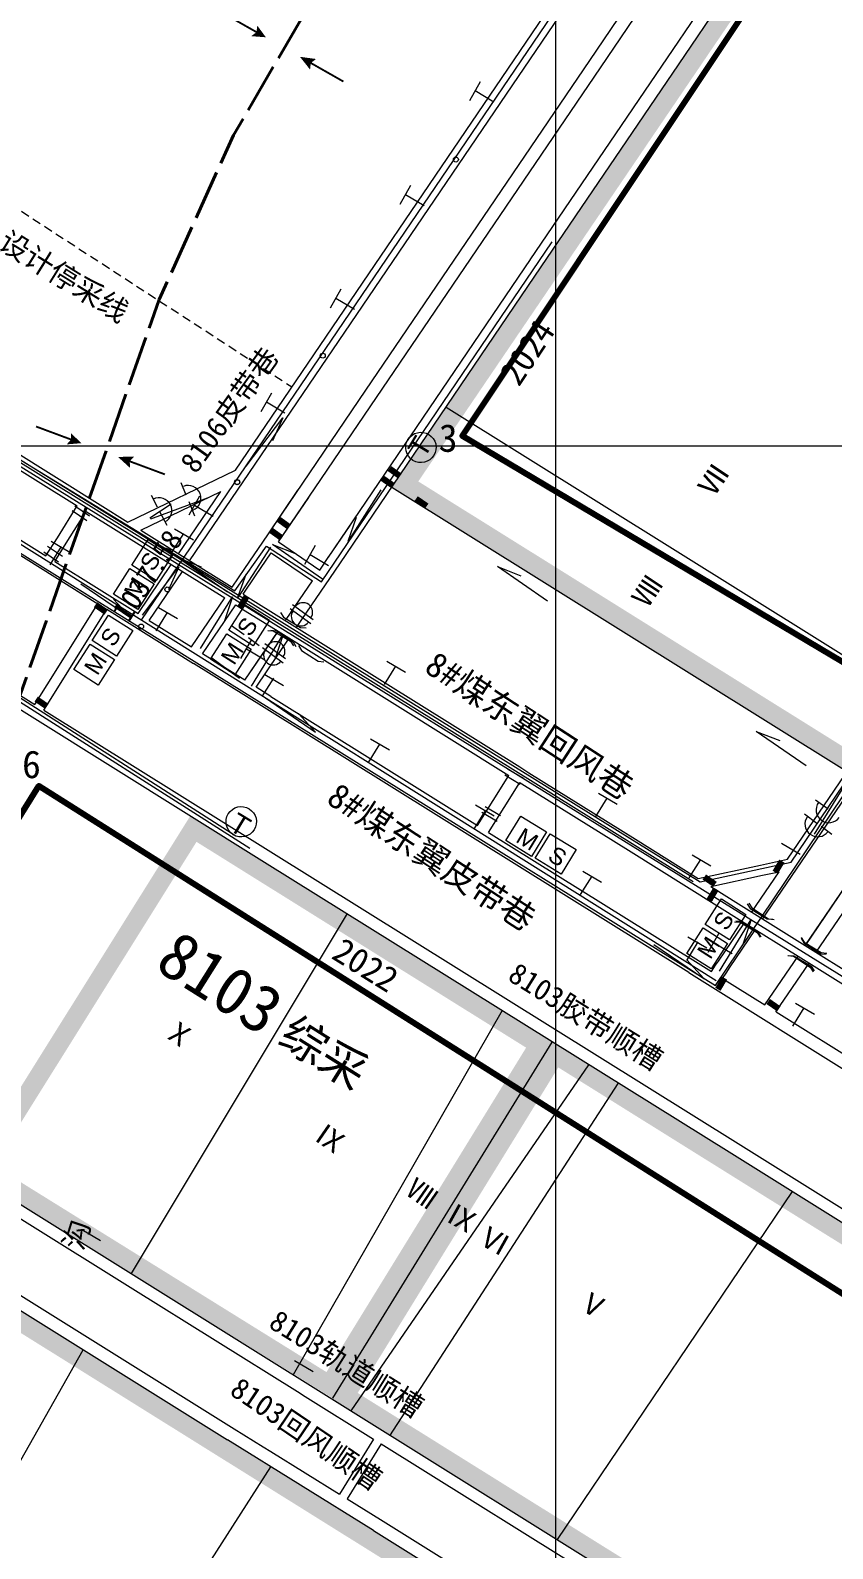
# Model space of a CAD drawing. Header units: inches. Extents: x 19725493 to 19730068, y 4137932 to 4142732.
# Drawn here: x 19728290 to 19728611, y 4140058 to 4140666 of the extents above; entities that cross this region are included whole.
import ezdxf

# ---------------------------------------------------------------- set-up
doc = ezdxf.new("R2010")
doc.units = ezdxf.units.IN
doc.header["$MEASUREMENT"] = 0
doc.linetypes.add('推测向背斜轴', pattern=[0.022, 0.01, -0.002, 0.01])
doc.linetypes.add('虚线', pattern=[0.0045, 0.00175, -0.001, 0.00175])
doc.layers.get('0').update_dxf_attribs({"lineweight": 0})
for name, color, linetype, lineweight in [('2026年下半年衔接计划', 7, 'Continuous', 0), ('主要大巷', 7, 'Continuous', 0), ('工作面回采月份', 7, 'Continuous', 15), ('工作面编号', 7, 'Continuous', 0), ('巷道注记XDD0800CCJ', 7, 'Continuous', 0), ('文字注记', 7, 'Continuous', 0), ('次要巷道', 7, 'Continuous', 0), ('煤巷', 7, 'Continuous', 0), ('煤巷xdd0800ccj', 7, 'Continuous', 0), ('经纬网', 7, 'Continuous', 0), ('通风系统图', 7, 'Continuous', 0), ('采空区边界颜色', 7, 'Continuous', 15), ('防灭火', 7, 'Continuous', 5)]:
    doc.layers.add(name, color=color, linetype=linetype, lineweight=lineweight)
doc.styles.add('仿宋', font='')
doc.styles.add('宋体', font='')
doc.styles.add('黑体', font='')
doc.styles.get('仿宋').set_extended_font_data('仿宋')
doc.styles.get('宋体').set_extended_font_data('宋体')
doc.styles.get('黑体').set_extended_font_data('黑体')

# ---------------------------------------------------------------- blocks, each defined once
blk = doc.blocks.new('lr_block_96', base_point=(19728388.62, 4140410.04))
at = {"layer": '通风系统图', "color": 34, "linetype": 'Continuous', "lineweight": 9, "true_color": 0x994c00}
for p, q in [((19728383.44, 4140420.8), (19728391.74, 4140414.76)), ((19728382.56, 4140419.19), (19728390.87, 4140413.14))]:
    blk.add_line(p, q, dxfattribs=at)
for centre, start, end in [((19728387.71, 4140417.69), 323.95516, 143.95516), ((19728386.84, 4140416.07), 143.95516, 323.95516)]:
    blk.add_arc(centre, 3.85, start, end, dxfattribs=at)
blk = doc.blocks.new('lr_block_97', base_point=(19728399.7, 4140425.67))
at = {"layer": '通风系统图', "color": 34, "linetype": 'Continuous', "lineweight": 9, "true_color": 0x994c00}
for p, q in [((19728393.64, 4140434.81), (19728401.94, 4140428.77)), ((19728394.51, 4140436.43), (19728402.81, 4140430.39))]:
    blk.add_line(p, q, dxfattribs=at)
for centre, start, end in [((19728397.91, 4140431.7), 143.95516, 323.95516), ((19728398.79, 4140433.32), 323.95516, 143.95516)]:
    blk.add_arc(centre, 3.85, start, end, dxfattribs=at)
blk = doc.blocks.new('一般向斜轴')
for points in [[(2.43, 13.52), (0, 12.5), (-2.43, 13.52), (0.05, 8.23)], [(0, -7.5), (-2.43, -13.53), (0, -12.5), (2.43, -13.53)]]:
    blk.add_hatch(color=0).paths.add_polyline_path(points, flags=17)
at = {"color": 0, "const_width": 0.75}
for points in [[(0, 12.5), (0, 27.5)], [(0, -12.5), (0, -27.5)]]:
    blk.add_lwpolyline(points, dxfattribs=at)

msp = doc.modelspace()

# ---------------------------------------------------------------- hatches: boundary and pattern name
at = {"layer": '通风系统图', "true_color": 0xff0000}
for points in [[(19728435.48, 4140485.07), (19728431.2, 4140488.02), (19728429.81, 4140486), (19728434.09, 4140483.05)], [(19728438.32, 4140488.82), (19728434.1, 4140491.86), (19728432.67, 4140489.87), (19728436.89, 4140486.83)], [(19728448.99, 4140476.83), (19728444.71, 4140479.78), (19728443.31, 4140477.76), (19728447.6, 4140474.81)], [(19728393.85, 4140468.55), (19728389.63, 4140471.59), (19728388.19, 4140469.6), (19728392.41, 4140466.56)], [(19728390.65, 4140464.26), (19728386.43, 4140467.3), (19728385, 4140465.31), (19728389.22, 4140462.27)], [(19728375.14, 4140440.31), (19728372.49, 4140435.83), (19728374.6, 4140434.58), (19728377.25, 4140439.06)], [(19728320.71, 4140434.39), (19728316.42, 4140437.34), (19728315.03, 4140435.32), (19728319.31, 4140432.37)], [(19728296.95, 4140396.65), (19728292.67, 4140399.6), (19728291.28, 4140397.58), (19728295.56, 4140394.63)], [(19728589.39, 4140334.34), (19728586.75, 4140329.87), (19728588.86, 4140328.62), (19728591.51, 4140333.09)], [(19728564.39, 4140325.43), (19728560.1, 4140328.38), (19728558.71, 4140326.36), (19728562.99, 4140323.4)], [(19728563.02, 4140323.19), (19728560.37, 4140318.71), (19728562.48, 4140317.46), (19728565.13, 4140321.94)], [(19728566.44, 4140287.51), (19728563.79, 4140283.03), (19728565.91, 4140281.78), (19728568.55, 4140286.26)], [(19728589.95, 4140275.58), (19728585.67, 4140278.54), (19728584.28, 4140276.51), (19728588.56, 4140273.56)]]:
    msp.add_hatch(color=1, dxfattribs=at).paths.add_polyline_path(points, flags=17)
at = {"layer": '采空区边界颜色', "true_color": 0x2748ed}
msp.add_hatch(color=160, dxfattribs=at).paths.add_polyline_path([(19728615.6, 4140750.52), (19728795.74, 4140633.53), (19728616.63, 4140369.64), (19728434.34, 4140483.46), (19728615.6, 4140750.52), (19728617.68, 4140740.22), (19728444.92, 4140485.7), (19728614.48, 4140379.83), (19728785.24, 4140631.41), (19728617.68, 4140740.22)], flags=17)
at = {"layer": '采空区边界颜色', "true_color": 0x00ff7f}
msp.add_hatch(color=110, dxfattribs=at).paths.add_polyline_path([(19728353.72, 4140351.9), (19728498.53, 4140261.49), (19728410.63, 4140118.69), (19728264.61, 4140209.4), (19728353.72, 4140351.9), (19728356.14, 4140341.43), (19728275.1, 4140211.84), (19728408.16, 4140129.17), (19728488.09, 4140259.04), (19728356.14, 4140341.43)], flags=17)
at = {"layer": '采空区边界颜色', "true_color": 0xe24c6c}
msp.add_hatch(color=13, dxfattribs=at).paths.add_polyline_path([(19728888.19, 4140018.19), (19728498.53, 4140261.49), (19728410.37, 4140118.39), (19728799.07, 4139875.67), (19728888.19, 4140018.19), (19728877.86, 4140015.8), (19728796.69, 4139886.01), (19728420.66, 4140120.8), (19728500.95, 4140251.13), (19728877.86, 4140015.8)], flags=17)
at = {"layer": '采空区边界颜色', "true_color": 0x57149c}
msp.add_hatch(color=194, dxfattribs=at).paths.add_polyline_path([(19728773.95, 4139848.91), (19728261.49, 4140168.86), (19728183.24, 4140035.49), (19728692, 4139717.81), (19728773.95, 4139848.91), (19728763.61, 4139846.52), (19728689.61, 4139728.14), (19728193.4, 4140037.98), (19728264.06, 4140158.41), (19728763.61, 4139846.52)], flags=17)

# ---------------------------------------------------------------- linework, layer by layer
at = {"color": 7, "linetype": '虚线', "ltscale": 2000}
msp.add_line((19728235.28, 4140626.79), (19728394.34, 4140523.53), dxfattribs=at)
at = {"color": 7}
for centre in [(19728459.97, 4140614.57), (19728459.97, 4140614.57), (19728406.68, 4140536.06), (19728406.68, 4140536.06), (19728372.37, 4140485.46), (19728372.47, 4140485.39), (19728344.46, 4140442.46), (19728344.46, 4140442.46), (19728344.46, 4140442.46), (19728333.95, 4140427.63)]:
    msp.add_circle(centre, 1, dxfattribs=at)
at = {"layer": '2026年下半年衔接计划', "color": 1, "lineweight": 100, "true_color": 0xff0000, "flags": 128}
msp.add_lwpolyline([(19726936.48, 4139624.44), (19727087.79, 4139471.4), (19727111.81, 4139446.95), (19727250.54, 4139632.96), (19727469.86, 4139520.69), (19727490.46, 4139426.18), (19727619.93, 4139371.45), (19727645.19, 4139445.33), (19727760.04, 4139399.01), (19728084.75, 4139271.51), (19728182.77, 4139204.43), (19728195.04, 4139196.34), (19728361.95, 4139650.75), (19727985.1, 4139868.75), (19728293.07, 4140363.91), (19728716.76, 4140096.02), (19728825.18, 4140284.19), (19728806.51, 4140295.72), (19728729.84, 4140344.15), (19728648.31, 4140393.52), (19728462.52, 4140503.99), (19729114.34, 4141482.27)], dxfattribs=at)
at = {"layer": '工作面回采月份', "color": 7, "lineweight": 9, "flags": 128}
for points in [[(19728513, 4140252.1), (19728417.88, 4140113.71)], [(19728524.79, 4140244.73), (19728433.41, 4140103.65)], [(19728594.63, 4140201.48), (19728500.53, 4140062.09)], [(19728234.65, 4140003.38), (19728310.74, 4140138.11)], [(19728302.52, 4139961.01), (19728385.92, 4140091.22)]]:
    msp.add_lwpolyline(points, dxfattribs=at)
at = {"layer": '次要巷道', "color": 1, "linetype": '推测向背斜轴', "lineweight": 40, "ltscale": 2000, "true_color": 0xff0000, "flags": 128}
msp.add_lwpolyline([(19728155.27, 4142113.2), (19728211.48, 4141816.83), (19728237.48, 4141719.6), (19728304.14, 4141536.57), (19728351.62, 4141358.53), (19728369.89, 4141307.42), (19728381.18, 4141282.94), (19728390.01, 4141267.23), (19728395.03, 4141259.65), (19728405.14, 4141247.13), (19728440.24, 4141211.87), (19728513.48, 4141144.66), (19728534.77, 4141121.73), (19728548.49, 4141103.89), (19728556.15, 4141091.55), (19728560.87, 4141081.96), (19728563.4, 4141075.34), (19728564.41, 4141071.95), (19728565.35, 4141067.59), (19728566.49, 4141058.6), (19728566.84, 4141044.67), (19728565.35, 4141025.51), (19728559.9, 4140996.02), (19728548.27, 4140956.19), (19728533.45, 4140917.11), (19728497.66, 4140841.55), (19728370.91, 4140624.26), (19728341.24, 4140558.53), (19728270.21, 4140356.48)], dxfattribs=at)
at = {"layer": '煤巷', "lineweight": 9}
for p, q in [((19728353.4, 4140453.95), (19729059.29, 4141493.94)), ((19728371.74, 4140490.24), (19728599.87, 4140826.34)), ((19728328.68, 4140469.39), (19728371.74, 4140490.24)), ((19728333.89, 4140466.14), (19728365.9, 4140481.64)), ((19728348.98, 4140456.71), (19728365.9, 4140481.64)), ((19728300.44, 4140463.19), (19728308.39, 4140475.93)), ((19728262.95, 4140470.29), (19728316.66, 4140436.75)), ((19728265.7, 4140474.7), (19728295.86, 4140455.87)), ((19728304, 4140460.97), (19728311.95, 4140473.7)), ((19728295.86, 4140455.87), (19728300.44, 4140463.19)), ((19728299.43, 4140453.65), (19728304, 4140460.97)), ((19728299.43, 4140453.65), (19728332.77, 4140432.83)), ((19728332.77, 4140432.83), (19728346.06, 4140452.41)), ((19728337.19, 4140430.07), (19728350.48, 4140449.65)), ((19728354.16, 4140419.47), (19728367.45, 4140439.05)), ((19728296.41, 4140404.31), (19728316.66, 4140436.75)), ((19728299.97, 4140402.08), (19728320.23, 4140434.53)), ((19728320.23, 4140434.53), (19728354.95, 4140412.85)), ((19728358.58, 4140416.71), (19728371.87, 4140436.29)), ((19728391.77, 4140430), (19728394.04, 4140433.35)), ((19728337.19, 4140430.07), (19728354.16, 4140419.47)), ((19728396.18, 4140427.24), (19728398.34, 4140430.43)), ((19728375.54, 4140406.12), (19728388.83, 4140425.7)), ((19728375.55, 4140406.11), (19728388.84, 4140425.69)), ((19728379.96, 4140403.36), (19728393.25, 4140422.94)), ((19728379.97, 4140403.36), (19728393.26, 4140422.94)), ((19728291.48, 4140396.42), (19728296.41, 4140404.31)), ((19728295.04, 4140394.19), (19728299.97, 4140402.08)), ((19728468.66, 4140347.98), (19728481.18, 4140368.03)), ((19728473.07, 4140345.22), (19728485.56, 4140365.22)), ((19728599.81, 4140299.99), (19728630.44, 4140345.12)), ((19728580.21, 4140315.99), (19728589.34, 4140329.44)), ((19728604.22, 4140297.23), (19728627.58, 4140331.65)), ((19728578.42, 4140313.34), (19728580.21, 4140315.99)), ((19728582.83, 4140310.59), (19728584.63, 4140313.24)), ((19728565.07, 4140293.68), (19728575.49, 4140309.04)), ((19728569.48, 4140290.93), (19728579.91, 4140306.28)), ((19728555.91, 4140293.51), (19728562.26, 4140289.54)), ((19728563.95, 4140292.03), (19728565.07, 4140293.68)), ((19728583.69, 4140276.15), (19728596.93, 4140295.65)), ((19728588.05, 4140273.32), (19728601.34, 4140292.9)), ((19728553.15, 4140289.1), (19728738.69, 4140173.26)), ((19728562.26, 4140289.54), (19728563.95, 4140292.03)), ((19728566.67, 4140286.79), (19728568.36, 4140289.27)), ((19728566.67, 4140286.79), (19728583.7, 4140276.16)), ((19728568.36, 4140289.27), (19728569.48, 4140290.93)), ((19728588.11, 4140273.4), (19728741.2, 4140177.82))]:
    msp.add_line(p, q, dxfattribs=at)
at = {"layer": '煤巷', "color": 98, "lineweight": 9, "true_color": 0x003300}
for p, q in [((19728423.95, 4140522.28), (19728513.53, 4140654.26)), ((19728428.25, 4140519.36), (19728517.83, 4140651.34))]:
    msp.add_line(p, q, dxfattribs=at)
at = {"layer": '煤巷', "color": 7, "lineweight": 9}
for p, q in [((19728396.59, 4140121.33), (19728399.64, 4140119.43)), ((19728382.81, 4140099.27), (19728385.87, 4140097.37))]:
    msp.add_line(p, q, dxfattribs=at)
at = {"layer": '煤巷', "color": 1, "lineweight": 9, "true_color": 0xff0000}
for p, q in [((19728427.03, 4140102.32), (19728413.35, 4140080.3)), ((19728430.09, 4140100.42), (19728416.41, 4140078.4))]:
    msp.add_line(p, q, dxfattribs=at)
at = {"layer": '煤巷', "lineweight": 9, "flags": 128}
for points in [[(19728456.03, 4140515.42), (19728638.32, 4140401.6)], [(19728263.98, 4140509.79), (19728317.59, 4140476.31)], [(19728278.25, 4140494.75), (19728308.39, 4140475.93)], [(19728434.34, 4140483.46), (19728616.63, 4140369.64)], [(19728317.59, 4140476.31), (19728328.68, 4140469.39)], [(19728311.95, 4140473.7), (19728314.84, 4140471.9)], [(19728314.84, 4140471.9), (19728367.45, 4140439.05)], [(19728333.89, 4140466.14), (19728370.38, 4140443.35)], [(19728374.79, 4140440.6), (19728376.66, 4140439.43)], [(19728376.66, 4140439.43), (19728485.53, 4140371.45)], [(19728371.87, 4140436.29), (19728373.9, 4140435.02)], [(19728373.9, 4140435.02), (19728388.83, 4140425.7)], [(19728389.75, 4140433.23), (19728390.95, 4140431.34), (19728397.81, 4140427.21), (19728400.03, 4140427.04)], [(19728384.66, 4140426.05), (19728386.89, 4140425.87), (19728393.75, 4140421.75), (19728394.94, 4140419.86)], [(19728388.83, 4140425.7), (19728481.18, 4140368.03)], [(19728357.7, 4140417.26), (19728357.7, 4140417.26)], [(19728375.54, 4140406.12), (19728358.58, 4140416.71)], [(19728261.05, 4140409.76), (19728383.41, 4140333.36)], [(19728263.6, 4140413.83), (19728291.48, 4140396.42)], [(19728383.16, 4140395.23), (19728354.95, 4140412.85)], [(19728385.92, 4140399.64), (19728379.96, 4140403.36)], [(19728385.92, 4140399.64), (19728468.66, 4140347.98)], [(19728295.04, 4140394.19), (19728385.96, 4140337.43)], [(19728553.15, 4140289.09), (19728383.22, 4140395.19)], [(19728485.53, 4140371.45), (19728489.15, 4140369.08)], [(19728489.15, 4140369.08), (19728531.8, 4140342.45)], [(19728485.56, 4140365.22), (19728486.4, 4140364.67)], [(19728486.4, 4140364.67), (19728529.04, 4140338.04)], [(19728473.07, 4140345.22), (19728555.9, 4140293.5)], [(19728531.8, 4140342.45), (19728556.9, 4140326.78)], [(19728385.96, 4140337.43), (19728572.9, 4140220.71)], [(19728529.04, 4140338.04), (19728575.49, 4140309.04)], [(19728383.41, 4140333.36), (19728570.36, 4140216.64)], [(19728562.02, 4140323.58), (19728578.42, 4140313.34)], [(19728576.57, 4140316.59), (19728577.77, 4140314.71), (19728584.62, 4140310.58), (19728586.85, 4140310.41)], [(19728578.42, 4140313.34), (19728599.81, 4140299.99)], [(19728571.48, 4140309.41), (19728573.71, 4140309.24), (19728580.56, 4140305.11), (19728581.76, 4140303.22)], [(19728575.49, 4140309.04), (19728596.93, 4140295.65)], [(19728598.13, 4140303.11), (19728599.33, 4140301.22), (19728606.18, 4140297.1), (19728608.41, 4140296.92)], [(19728599.81, 4140299.99), (19728620.77, 4140286.9)], [(19728593.04, 4140295.93), (19728595.27, 4140295.75), (19728602.13, 4140291.63), (19728603.32, 4140289.74)], [(19728596.93, 4140295.65), (19728754.43, 4140197.31)], [(19728156.36, 4140276.99), (19728333.16, 4140166.6)], [(19728153.88, 4140272.88), (19728330.67, 4140162.49)], [(19728572.9, 4140220.71), (19728713.5, 4140132.92)], [(19728570.36, 4140216.64), (19728710.96, 4140128.85)], [(19728236.55, 4140190.57), (19728371.26, 4140106.45)], [(19728233.91, 4140186.08), (19728368.51, 4140102.04)], [(19728333.16, 4140166.6), (19728616.42, 4139989.73)], [(19728330.67, 4140162.49), (19728396.59, 4140121.33)], [(19728399.64, 4140119.43), (19728427.03, 4140102.32)], [(19728371.2, 4140106.48), (19728382.81, 4140099.27)], [(19728426.98, 4140065.71), (19728368.51, 4140102.04)], [(19728430.09, 4140100.42), (19728613.88, 4139985.65)], [(19728385.87, 4140097.37), (19728413.35, 4140080.3)], [(19728416.41, 4140078.4), (19728429.74, 4140070.12)], [(19728429.74, 4140070.12), (19728480.57, 4140038.38)], [(19728426.98, 4140065.71), (19728477.82, 4140033.96)]]:
    msp.add_lwpolyline(points, dxfattribs=at)
at = {"layer": '煤巷', "color": 7, "lineweight": 9, "flags": 128}
for points in [[(19728416.4, 4140312.76), (19728329.95, 4140168.6)], [(19728478.53, 4140273.97), (19728394.8, 4140128.11)]]:
    msp.add_lwpolyline(points, dxfattribs=at)
at = {"layer": '煤巷xdd0800ccj', "lineweight": 9}
for p, q in [((19728513.53, 4140654.26), (19728605.98, 4140790.47)), ((19728549.02, 4140652.42), (19728631.14, 4140773.4)), ((19728517.83, 4140651.34), (19728539.72, 4140683.59)), ((19728544.72, 4140655.34), (19728556.27, 4140672.36)), ((19728489.76, 4140574.37), (19728544.72, 4140655.34)), ((19728494.17, 4140571.61), (19728549.02, 4140652.42)), ((19728409.03, 4140455.44), (19728489.87, 4140574.53)), ((19728413.45, 4140452.68), (19728494.17, 4140571.61)), ((19728384.65, 4140464.38), (19728423.95, 4140522.28)), ((19728388.95, 4140461.46), (19728428.25, 4140519.36)), ((19728384.65, 4140464.38), (19728396.75, 4140482.21)), ((19728388.95, 4140461.46), (19728401.05, 4140479.28)), ((19728592.76, 4140334.47), (19728684.92, 4140470.26)), ((19728375.46, 4140450.85), (19728384.65, 4140464.38)), ((19728409.03, 4140455.44), (19728417.6, 4140468.05)), ((19728413.45, 4140452.68), (19728421.9, 4140465.13)), ((19728584.63, 4140313.24), (19728689.33, 4140467.5)), ((19728379.76, 4140447.93), (19728386.03, 4140457.16)), ((19728386.03, 4140457.16), (19728402.58, 4140445.93)), ((19728388.95, 4140461.46), (19728405.5, 4140450.23)), ((19728370.38, 4140443.35), (19728375.46, 4140450.85)), ((19728398.34, 4140430.43), (19728413.45, 4140452.68)), ((19728405.5, 4140450.23), (19728409.14, 4140455.6)), ((19728374.79, 4140440.6), (19728379.76, 4140447.93)), ((19728393.93, 4140433.18), (19728402.58, 4140445.93)), ((19728599.85, 4140299.96), (19728631.07, 4140345.96)), ((19728556.9, 4140326.78), (19728581.85, 4140332.13)), ((19728581.85, 4140332.13), (19728592.76, 4140334.47)), ((19728582.74, 4140328.03), (19728589.34, 4140329.44)), ((19728562.02, 4140323.58), (19728582.74, 4140328.03))]:
    msp.add_line(p, q, dxfattribs=at)
at = {"layer": '经纬网', "color": 18, "lineweight": 9, "true_color": 0x260000, "flags": 128}
for points in [[(19728500, 4138000), (19728500, 4142500)], [(19725999.81, 4140500), (19730000, 4140500)]]:
    msp.add_lwpolyline(points, dxfattribs=at)
at = {"layer": '通风系统图', "color": 1, "linetype": 'Continuous', "lineweight": 20, "true_color": 0xff0000}
for p, q in [((19728376.03, 4140491.8), (19728390.68, 4140511.19)), ((19728390.68, 4140511.19), (19728386.54, 4140501.92)), ((19728337.49, 4140471.12), (19728345.97, 4140476.72)), ((19728360.45, 4140479.03), (19728337.67, 4140470.56)), ((19728334.46, 4140432.16), (19728349.11, 4140451.55)), ((19728349.11, 4140451.55), (19728344.97, 4140442.28)), ((19728309.79, 4140444.76), (19728329.86, 4140431.06)), ((19728329.86, 4140431.06), (19728322.98, 4140438.53)), ((19728357.78, 4140418.81), (19728370.54, 4140439.49)), ((19728370.54, 4140439.49), (19728367.29, 4140429.87)), ((19728378.09, 4140403.81), (19728390.85, 4140424.49)), ((19728390.85, 4140424.49), (19728387.61, 4140414.86)), ((19728383.74, 4140399.1), (19728403.81, 4140385.39)), ((19728403.81, 4140385.39), (19728396.93, 4140392.86)), ((19728603.52, 4140344.51), (19728616.28, 4140365.2)), ((19728565.44, 4140289.7), (19728578.2, 4140310.38)), ((19728578.2, 4140310.38), (19728574.95, 4140300.76)), ((19728539.17, 4140300.39), (19728559.24, 4140286.68)), ((19728559.24, 4140286.68), (19728552.36, 4140294.15))]:
    msp.add_line(p, q, dxfattribs=at)
at = {"layer": '通风系统图', "color": 34, "linetype": 'Continuous', "lineweight": 5, "true_color": 0x994c00}
for p, q in [((19728349.93, 4140485.31), (19728351.91, 4140480.33)), ((19728337.95, 4140480.27), (19728340.4, 4140475.51)), ((19728353.06, 4140477.68), (19728355.35, 4140471.93)), ((19728341.36, 4140473.64), (19728344.2, 4140468.14)), ((19728375.2, 4140424.28), (19728370.2, 4140427.93)), ((19728381.22, 4140419.88), (19728376.89, 4140423.05)), ((19728367.3, 4140411.27), (19728362.3, 4140414.92)), ((19728373.32, 4140406.87), (19728368.99, 4140410.04)), ((19728608.92, 4140354.46), (19728603.92, 4140358.11)), ((19728604.44, 4140348.83), (19728599.45, 4140352.48)), ((19728610.47, 4140344.43), (19728606.14, 4140347.59))]:
    msp.add_line(p, q, dxfattribs=at)
at = {"layer": '通风系统图', "color": 5, "linetype": 'Continuous', "lineweight": 20, "true_color": 0x0000ff}
for p, q in [((19728429.97, 4140482.3), (19728416.82, 4140461.86)), ((19728416.82, 4140461.86), (19728420.25, 4140471.42)), ((19728385.73, 4140459.44), (19728372.58, 4140439)), ((19728386.6, 4140460.4), (19728396.06, 4140456.69)), ((19728406.64, 4140446.64), (19728386.6, 4140460.4)), ((19728348.58, 4140455.2), (19728358.03, 4140451.48)), ((19728368.61, 4140441.44), (19728348.58, 4140455.2)), ((19728476.57, 4140451.59), (19728486.03, 4140447.87)), ((19728496.6, 4140437.83), (19728476.57, 4140451.59)), ((19728372.58, 4140439), (19728376.01, 4140448.56)), ((19728580.15, 4140385.66), (19728589.61, 4140381.95)), ((19728600.18, 4140371.9), (19728580.15, 4140385.66))]:
    msp.add_line(p, q, dxfattribs=at)
at = {"layer": '通风系统图', "color": 26, "lineweight": 15, "true_color": 0x802500}
for p, q in [((19728313.35, 4140471.8), (19728307.43, 4140475.83)), ((19728312.23, 4140469.89), (19728306.31, 4140473.92)), ((19728300.96, 4140453.41), (19728295.03, 4140457.44)), ((19728302.47, 4140455.63), (19728296.54, 4140459.66)), ((19728485.71, 4140364.44), (19728479.55, 4140368.1)), ((19728487.08, 4140366.75), (19728480.92, 4140370.41)), ((19728477.85, 4140351.82), (19728471.69, 4140355.48)), ((19728476.48, 4140349.51), (19728470.32, 4140353.17))]:
    msp.add_line(p, q, dxfattribs=at)
at = {"layer": '通风系统图', "lineweight": 9, "flags": 128}
for points in [[(19728385.87, 4140426.11), (19728388.1, 4140425.87), (19728394.82, 4140421.53), (19728395.96, 4140419.6)], [(19728397.02, 4140419.97), (19728398.15, 4140418.05), (19728404.87, 4140413.71), (19728407.1, 4140413.46)], [(19728577.28, 4140316.89), (19728578.42, 4140314.97), (19728585.14, 4140310.63), (19728587.36, 4140310.38)], [(19728571.97, 4140309.87), (19728574.19, 4140309.63), (19728580.91, 4140305.29), (19728582.05, 4140303.36)], [(19728598.16, 4140302.92), (19728599.3, 4140301), (19728606.02, 4140296.66), (19728608.24, 4140296.41)], [(19728592.84, 4140295.9), (19728595.07, 4140295.66), (19728601.79, 4140291.32), (19728602.92, 4140289.39)]]:
    msp.add_lwpolyline(points, dxfattribs=at)
at = {"layer": '通风系统图', "color": 34, "linetype": 'Continuous', "lineweight": 5, "true_color": 0x994c00}
for centre, start, end in [((19728352.81, 4140478.97), 291.6743, 111.6743), ((19728341.17, 4140474.02), 297.24652, 117.24652), ((19728609.27, 4140354.2), 143.86539, 323.86539), ((19728604.79, 4140348.58), 143.86539, 323.86539)]:
    msp.add_arc(centre, 5.12, start, end, dxfattribs=at)
at = {"layer": '采空区边界颜色', "color": 36, "lineweight": 9, "true_color": 0x86360f, "flags": 128}
msp.add_lwpolyline([(19728498.4, 4140261.21), (19728410.63, 4140118.69)], dxfattribs=at)
at = {"layer": '防灭火', "color": 5, "lineweight": 15, "true_color": 0x0000ff}
msp.add_line((19728769.18, 4141071.65), (19728334.12, 4140430.37), dxfattribs=at)
at = {"layer": '防灭火', "color": 36, "lineweight": 5, "true_color": 0x7f3f00}
for p, q in [((19727975.66, 4140686.24), (19728554.9, 4140325.58)), ((19728224.24, 4140499.1), (19728564.13, 4140285.89))]:
    msp.add_line(p, q, dxfattribs=at)
at = {"layer": '防灭火', "color": 7, "lineweight": 5}
for p, q in [((19728465.52, 4140638.21), (19728469.81, 4140645.8)), ((19728475.1, 4140637.55), (19728467.67, 4140642.01)), ((19728437.67, 4140596.69), (19728441.96, 4140604.28)), ((19728447.25, 4140596.03), (19728439.81, 4140600.48)), ((19728409.82, 4140555.16), (19728414.1, 4140562.75)), ((19728419.4, 4140554.5), (19728411.96, 4140558.96)), ((19728381.97, 4140513.64), (19728386.25, 4140521.23)), ((19728391.55, 4140512.98), (19728384.11, 4140517.43)), ((19728353.26, 4140472.34), (19728357.54, 4140479.92)), ((19728362.83, 4140471.68), (19728355.4, 4140476.13)), ((19728346.43, 4140457.5), (19728351.01, 4140464.87)), ((19728347.39, 4140466.79), (19728354.91, 4140462.38)), ((19728297.55, 4140452.33), (19728302.12, 4140459.69)), ((19728297.98, 4140461.75), (19728305.49, 4140457.35)), ((19728399.46, 4140452.55), (19728403.74, 4140460.14)), ((19728409.03, 4140451.89), (19728401.6, 4140456.34)), ((19728340.01, 4140425.94), (19728344.59, 4140433.3)), ((19728340.97, 4140435.22), (19728348.49, 4140430.81)), ((19728373.95, 4140414.82), (19728378.24, 4140422.41)), ((19728383.53, 4140414.16), (19728376.09, 4140418.62)), ((19728383.51, 4140408.46), (19728391.03, 4140404.05)), ((19728431.33, 4140404.41), (19728435.9, 4140411.77)), ((19728431.33, 4140404.41), (19728435.9, 4140411.77)), ((19728432.31, 4140413.75), (19728439.83, 4140409.34)), ((19728382.48, 4140399.55), (19728387.06, 4140406.91)), ((19728424.95, 4140373.15), (19728429.52, 4140380.52)), ((19728425.82, 4140382.61), (19728433.34, 4140378.21)), ((19728517.07, 4140360.91), (19728524.59, 4140356.51)), ((19728467.42, 4140346.76), (19728471.99, 4140354.12)), ((19728467.78, 4140356.31), (19728475.3, 4140351.9)), ((19728515.95, 4140351.62), (19728520.52, 4140358.98)), ((19728554.52, 4140336.25), (19728562.04, 4140331.84)), ((19728597.79, 4140336.3), (19728590.36, 4140340.75)), ((19728510.72, 4140329.66), (19728518.24, 4140325.25)), ((19728553.4, 4140326.96), (19728557.97, 4140334.32)), ((19728509.88, 4140320.37), (19728514.46, 4140327.73)), ((19728560.97, 4140297.21), (19728565.26, 4140304.8)), ((19728552.35, 4140293.98), (19728556.93, 4140301.34)), ((19728552.86, 4140303.36), (19728560.38, 4140298.95)), ((19728570.55, 4140296.55), (19728563.11, 4140301)), ((19728594.82, 4140267.59), (19728599.39, 4140274.95)), ((19728595.97, 4140276.82), (19728603.48, 4140272.42)), ((19728310.2, 4140186.24), (19728317.69, 4140181.78)), ((19728395.38, 4140133.81), (19728402.87, 4140129.36))]:
    msp.add_line(p, q, dxfattribs=at)
at = {"layer": '防灭火', "color": 200, "lineweight": 5, "true_color": 0xbf00ff}
for p, q in [((19728406.24, 4140445.47), (19728498.51, 4140581.63)), ((19728371.48, 4140441.9), (19728384.12, 4140459.81)), ((19728384.12, 4140459.81), (19728406.24, 4140445.47)), ((19728232.4, 4140433.24), (19728371.91, 4140343.78)), ((19728594.16, 4140333.28), (19728632.4, 4140389.93)), ((19728557.76, 4140325.48), (19728594.16, 4140333.28))]:
    msp.add_line(p, q, dxfattribs=at)
at = {"layer": '防灭火', "color": 200, "linetype": 'Continuous', "lineweight": 5, "true_color": 0xbf00ff}
for p, q in [((19728259.3, 4140510.77), (19728557.76, 4140325.48)), ((19728259.53, 4140510.24), (19728371.48, 4140441.9)), ((19728261.24, 4140506.77), (19728759.8, 4140197.61))]:
    msp.add_line(p, q, dxfattribs=at)
at = {"layer": '防灭火', "color": 30, "lineweight": 5, "true_color": 0xff7f00}
for p, q in [((19728223.38, 4140495.7), (19728563.88, 4140283.88)), ((19728197.46, 4140453.32), (19728377.47, 4140338.96)), ((19728563.88, 4140283.88), (19728660.35, 4140427.47))]:
    msp.add_line(p, q, dxfattribs=at)
at = {"layer": '防灭火', "color": 6, "linetype": 'Continuous', "lineweight": 5, "true_color": 0xff00ff, "flags": 128}
for points in [[(19728449.15, 4140504.49, -1), (19728442.78, 4140494.14, -1), (19728449.15, 4140504.49)], [(19728379.23, 4140346.29, -1), (19728368.87, 4140352.65, -1), (19728379.23, 4140346.29)]]:
    msp.add_lwpolyline(points, format="xyb", dxfattribs=at)
at = {"layer": '防灭火', "color": 1, "linetype": 'Continuous', "lineweight": 5, "true_color": 0xff0000, "flags": 128}
for points in [[(19728330.26, 4140452.25), (19728336.79, 4140462.47), (19728346.48, 4140456.28), (19728339.95, 4140446.06), (19728330.26, 4140452.25)], [(19728322.96, 4140440.64), (19728329.49, 4140450.86), (19728339.18, 4140444.67), (19728332.65, 4140434.45), (19728322.96, 4140440.64)], [(19728369.1, 4140426.12), (19728375.63, 4140436.33), (19728385.32, 4140430.14), (19728378.79, 4140419.92), (19728369.1, 4140426.12)], [(19728314.37, 4140422.02), (19728320.9, 4140432.23), (19728330.59, 4140426.04), (19728324.06, 4140415.82), (19728314.37, 4140422.02)], [(19728307.08, 4140410.4), (19728313.61, 4140420.62), (19728323.3, 4140414.43), (19728316.77, 4140404.21), (19728307.08, 4140410.4)], [(19728361.8, 4140414.5), (19728368.33, 4140424.72), (19728378.02, 4140418.53), (19728371.49, 4140408.31), (19728361.8, 4140414.5)], [(19728485.95, 4140351.76), (19728496.29, 4140345.43), (19728490.29, 4140335.62), (19728479.95, 4140341.95), (19728485.95, 4140351.76)], [(19728497.7, 4140344.69), (19728508.05, 4140338.36), (19728502.05, 4140328.55), (19728491.7, 4140334.88), (19728497.7, 4140344.69)], [(19728559.75, 4140308.38), (19728566.28, 4140318.6), (19728575.97, 4140312.41), (19728569.44, 4140302.19), (19728559.75, 4140308.38)], [(19728552.45, 4140296.77), (19728558.98, 4140306.98), (19728568.67, 4140300.79), (19728562.14, 4140290.57), (19728552.45, 4140296.77)]]:
    msp.add_lwpolyline(points, dxfattribs=at)

# ---------------------------------------------------------------- block references
at = {"layer": '次要巷道', "color": 1, "true_color": 0xff0000}
for p, rotation in [((19728391.03, 4140659.39), 60.38353372074901), ((19728317.7, 4140498.11), 69.61705412936588)]:
    msp.add_blockref('一般向斜轴', p, dxfattribs=dict(at, rotation=rotation))
at = {"layer": '通风系统图'}
for name, p in [('lr_block_97', (19728399.7, 4140425.67)), ('lr_block_96', (19728388.62, 4140410.04))]:
    msp.add_blockref(name, p, dxfattribs=at)

# ---------------------------------------------------------------- texts
at = {"layer": '2026年下半年衔接计划', "color": 1, "true_color": 0xff0000, "style": '宋体'}
for s, p in [('3', (19728453.05, 4140497.6)), ('6', (19728286.26, 4140366.98))]:
    msp.add_text(s, height=11.07, rotation=359.38333, dxfattribs=at).set_placement(p)
at = {"layer": '主要大巷', "color": 18, "true_color": 0x260000, "style": '仿宋'}
for s, p in [('8#煤东翼回风巷', (19728446.8, 4140409.83)), ('8#煤东翼皮带巷', (19728407.61, 4140357.28))]:
    msp.add_text(s, height=10, rotation=326.91454, dxfattribs=at).set_placement(p)
at = {"layer": '工作面回采月份', "color": 7, "style": '宋体'}
for s, rotation, p in [('Ⅶ', 56.34176, (19728563.35, 4140479.17)), ('Ⅷ', 56.34176, (19728536.88, 4140434.75)), ('Ⅸ', 330.7716, (19728455.17, 4140189.99)), ('Ⅵ', 330.7716, (19728468.59, 4140180.75)), ('Ⅴ', 330.7716, (19728507.86, 4140155.14))]:
    msp.add_text(s, height=8.5, rotation=rotation, dxfattribs=at).set_placement(p)
at = {"layer": '工作面编号', "color": 7}
for s, height, rotation, style, p in [('2024', 10, 56.5843, '宋体', (19728485.17, 4140523.25)), ('8103', 19, 327.82285, '宋体', (19728338.81, 4140290.85)), ('2022', 10, 328.20474, '宋体', (19728409.66, 4140295.07)), ('综采', 13.5, 327.82285, '仿宋', (19728388.05, 4140261.19))]:
    msp.add_text(s, height=height, rotation=rotation, dxfattribs=dict(at, style=style)).set_placement(p)
at = {"layer": '巷道注记XDD0800CCJ', "color": 7, "style": '仿宋'}
for s, rotation, p in [('设计停采线', 328.17408, (19728276.31, 4140579.47)), ('8106皮带巷     ', 54.54248, (19728355.93, 4140488.37))]:
    msp.add_text(s, height=8.5, rotation=rotation, dxfattribs=at).set_placement(p)
at = {"layer": '文字注记', "color": 7, "style": '仿宋'}
msp.add_text(' 沟                       ', height=8.5, rotation=72.9999, dxfattribs=at).set_placement((19728308.72, 4140171.85))
at = {"layer": '次要巷道', "color": 7, "style": '仿宋'}
for s, rotation, p in [('8103胶带顺槽', 328.03181, (19728480.22, 4140286.36)), ('8103轨道顺槽', 328.03181, (19728384.5, 4140147.33)), ('8103回风顺槽', 325.88894, (19728368.94, 4140120.53))]:
    msp.add_text(s, height=8.5, rotation=rotation, dxfattribs=at).set_placement(p)
at = {"layer": '煤巷', "style": '黑体'}
msp.add_text('1037.58', height=8.5, rotation=56.6581, dxfattribs=at).set_placement((19728328.87, 4140428.8))
at = {"layer": '采空区边界颜色', "color": 7, "style": '宋体'}
for s, p in [('Ⅹ', (19728342.19, 4140264.26)), ('Ⅸ', (19728402.44, 4140222.55)), ('Ⅷ', (19728439.36, 4140200.43))]:
    msp.add_text(s, height=8.5, rotation=325.30952, dxfattribs=at).set_placement(p)
at = {"layer": '防灭火', "color": 6, "true_color": 0xff00ff, "char_height": 8.1, "width": 6.9128, "attachment_point": 1, "style": '宋体'}
for insert, rotation in [((19728440.31, 4140498.78), 58.74365), ((19728372.74, 4140353.46), 328.74365)]:
    msp.add_mtext('\\pxsm0.96,ql;\\fArial|b0|i0;T\\f宋体|b0|i0;\\P\\f宋体|b0|i0;\\f宋体|b0|i0;\\P', dxfattribs=dict(at, insert=insert, rotation=rotation))
at = {"layer": '防灭火', "color": 1, "true_color": 0xff0000, "attachment_point": 1, "style": '宋体'}
for s, insert, char_height, width, rotation in [('\\pxsm0.96,ql;\\fArial|b0|i0;S\\f宋体|b0|i0;\\P\\f宋体|b0|i0;\\f宋体|b0|i0;\\P', (19728333.08, 4140452.87), 6.75, 6.2903, 57.42408), ('\\pxsm0.96,ql;\\fArial|b0|i0;\\H6.75;M\\H3.375;\\f宋体|b0|i0;\\P\\f宋体|b0|i0;\\f宋体|b0|i0;\\P', (19728326.64, 4140441.5), 3.375, 7.8558, 57.42408), ('\\pxsm0.96,ql;\\fArial|b0|i0;S\\f宋体|b0|i0;\\P\\f宋体|b0|i0;\\f宋体|b0|i0;\\P', (19728317.2, 4140422.64), 6.75, 6.2903, 57.42408), ('\\pxsm0.96,ql;\\fArial|b0|i0;S\\f宋体|b0|i0;\\P\\f宋体|b0|i0;\\f宋体|b0|i0;\\P', (19728371.92, 4140426.74), 6.75, 6.2903, 57.42408), ('\\pxsm0.96,ql;\\fArial|b0|i0;\\H6.75;M\\H3.375;\\f宋体|b0|i0;\\P\\f宋体|b0|i0;\\f宋体|b0|i0;\\P', (19728365.48, 4140415.37), 3.375, 7.8558, 57.42408), ('\\pxsm0.96,ql;\\fArial|b0|i0;\\H6.75;M\\H3.375;\\f宋体|b0|i0;\\P\\f宋体|b0|i0;\\f宋体|b0|i0;\\P', (19728310.75, 4140411.27), 3.375, 7.8558, 57.42408), ('\\pxsm0.96,ql;\\fArial|b0|i0;\\H6.75;M\\H3.375;\\f宋体|b0|i0;\\P\\f宋体|b0|i0;\\f宋体|b0|i0;\\P', (19728487.01, 4140347.42), 3.375, 7.8558, 328.54438), ('\\pxsm0.96,ql;\\fArial|b0|i0;S\\f宋体|b0|i0;\\P\\f宋体|b0|i0;\\f宋体|b0|i0;\\P', (19728499.77, 4140340.15), 6.75, 6.2903, 328.54438), ('\\pxsm0.96,ql;\\fArial|b0|i0;S\\f宋体|b0|i0;\\P\\f宋体|b0|i0;\\f宋体|b0|i0;\\P', (19728562.57, 4140309), 6.75, 6.2903, 57.42408), ('\\pxsm0.96,ql;\\fArial|b0|i0;\\H6.75;M\\H3.375;\\f宋体|b0|i0;\\P\\f宋体|b0|i0;\\f宋体|b0|i0;\\P', (19728556.13, 4140297.63), 3.375, 7.8558, 57.42408)]:
    msp.add_mtext(s, dxfattribs=dict(at, insert=insert, char_height=char_height, width=width, rotation=rotation))

doc.saveas('drawing.dxf')
